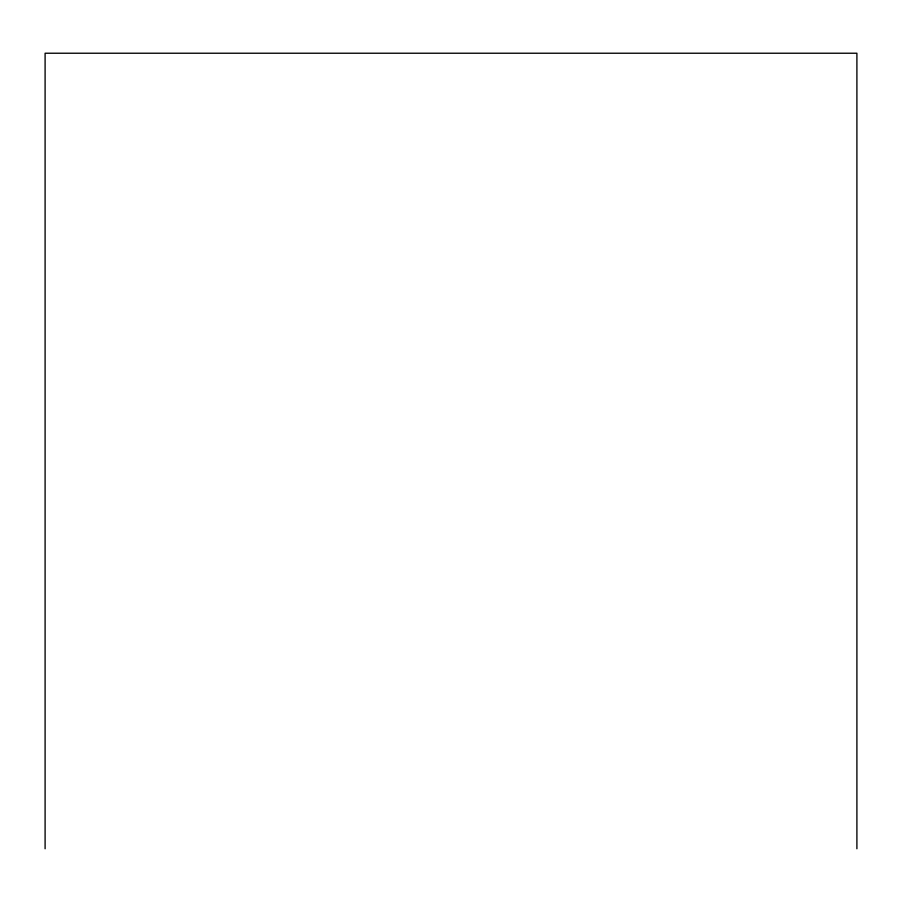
<?xml version="1.0" encoding="UTF-8"?>
<svg xmlns="http://www.w3.org/2000/svg" width="902" height="902" viewBox="0 0 902 902"><rect width="100%" height="100%" fill="white"/><g stroke="black" fill="none" stroke-linecap="round" stroke-linejoin="round"><path stroke-width="1.35" d="M856.9 848.771L856.9 53.229L45.1 53.229L45.1 848.771"/></g></svg>
